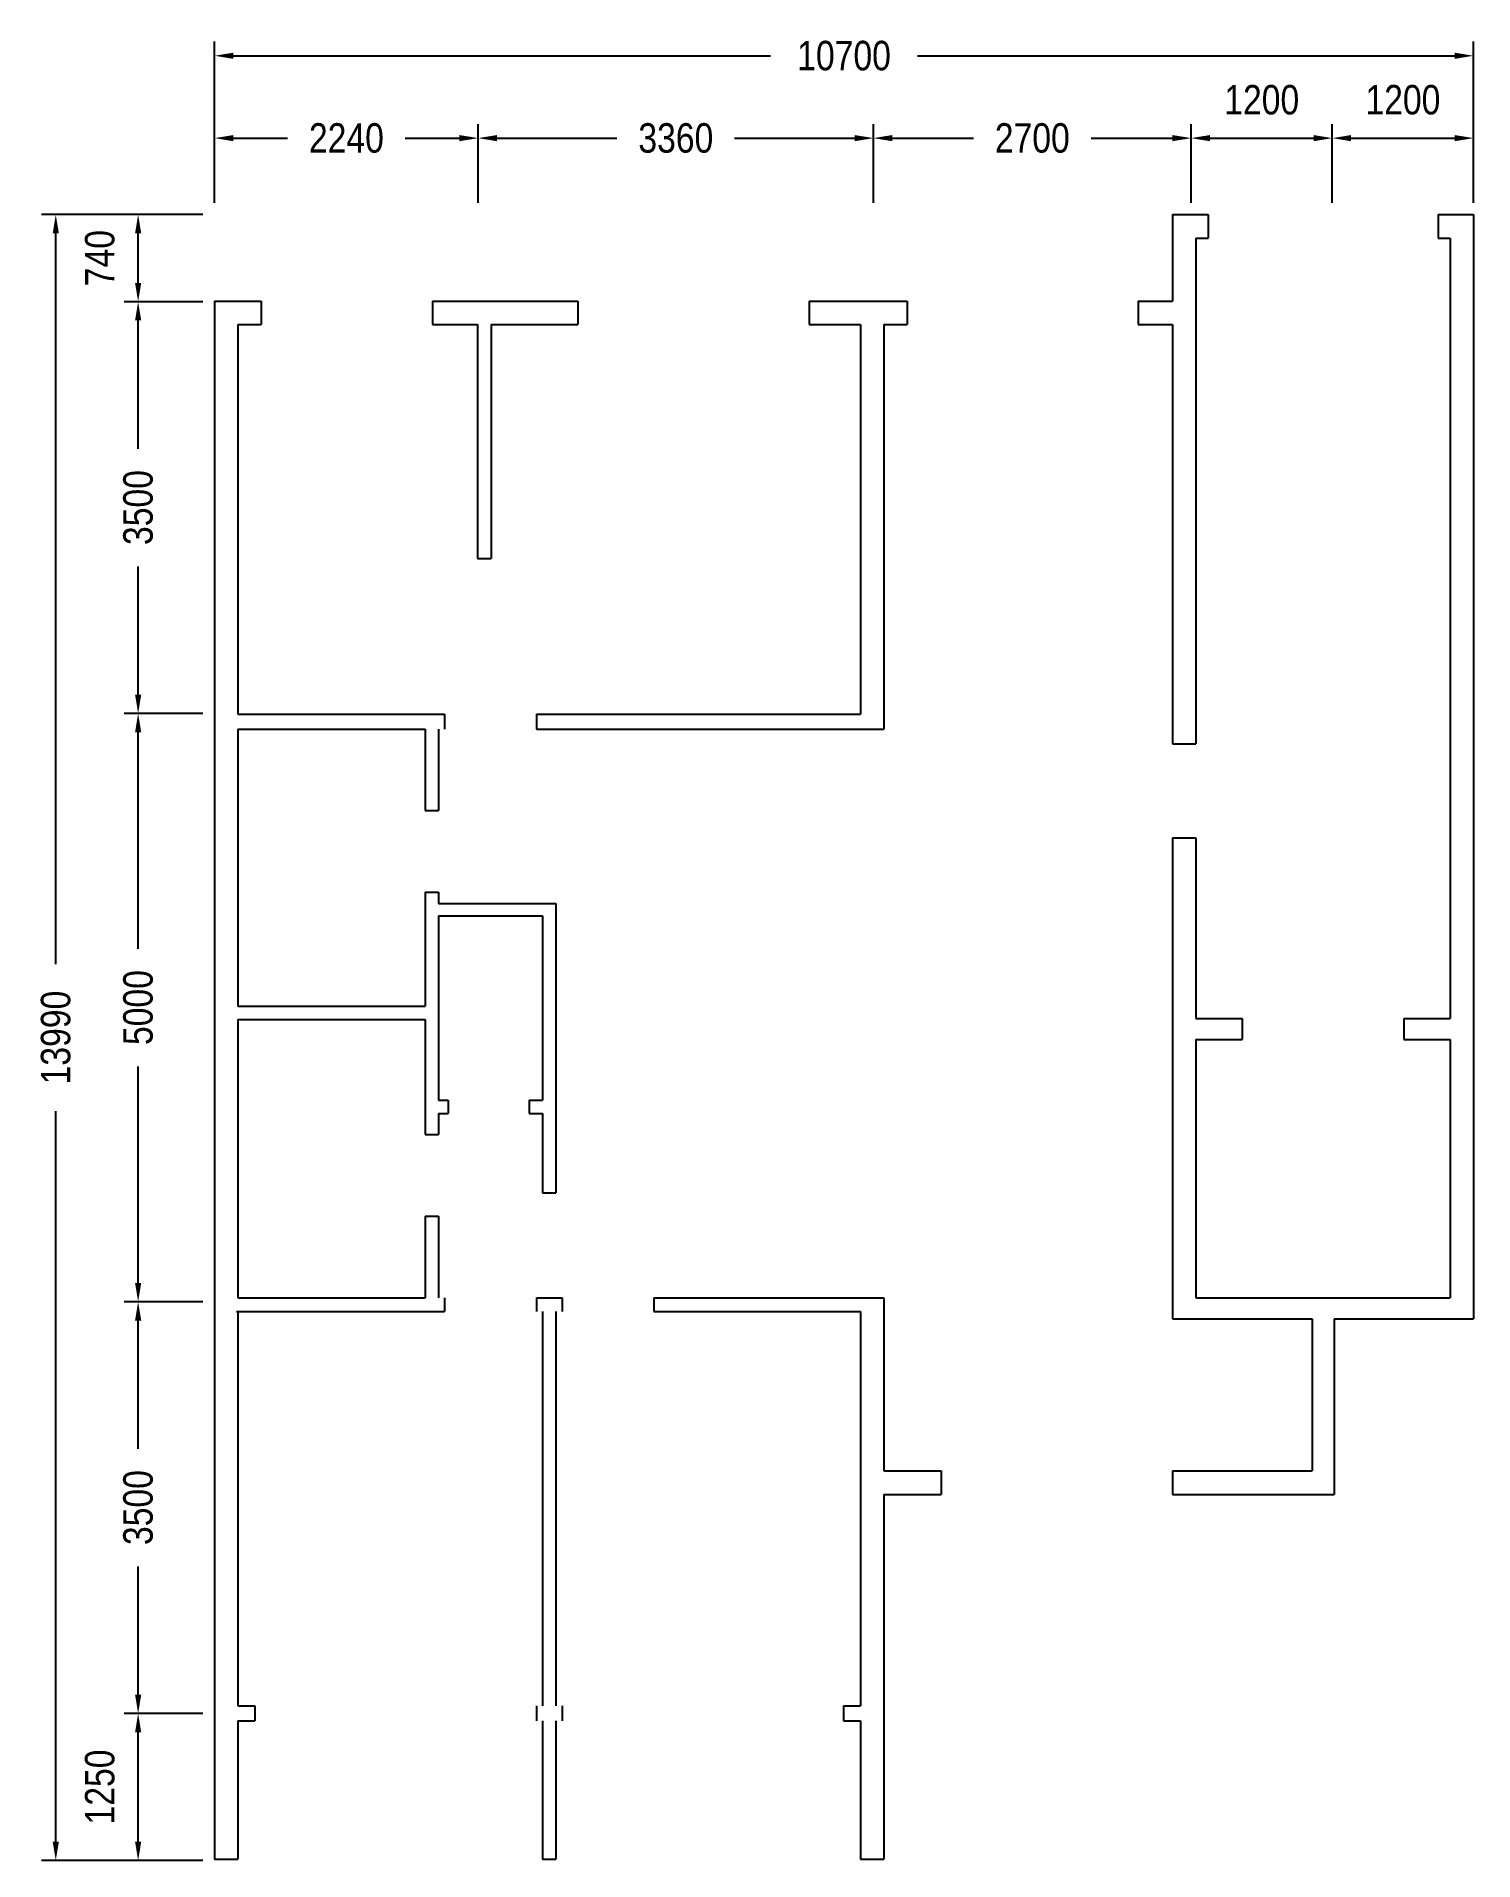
# Model space of a CAD drawing. Header units: millimetres. Extents: x -1514 to 10700, y 0 to 15504.
import ezdxf

# ---------------------------------------------------------------- set-up
doc = ezdxf.new("R2010")
doc.units = ezdxf.units.MM
doc.layers.add('DIMENSIONS', color=1, linetype='CONTINUOUS')
doc.layers.add('WALLS', color=7, linetype='CONTINUOUS')
doc.styles.add('OpenSansCondensed-Light', font='OpenSansCondensed-Light.ttf')
doc.dimstyles.new('FP-DIM', dxfattribs={"dimtxt": 250, "dimasz": 160, "dimexe": 120, "dimexo": 100, "dimgap": 80, "dimtad": 1, "dimdec": 0, "dimcen": 2.5, "dimclrd": 1, "dimclre": 1, "dimclrt": 1, "dimazin": 3, "dimtfac": 1, "dimtmove": 0, "dimatfit": 3})

# ---------------------------------------------------------------- blocks, each defined once
blk = doc.blocks.new('_CLOSEDFILLED')
at = {"color": 0, "linetype": 'BYBLOCK'}
blk.add_solid([(-1, 0.164), (0, 0), (-1, -0.164)], dxfattribs=at)
blk = doc.blocks.new('*D1')
at = {"color": 1}
for p, q in [((0, 14090), (0, 14760)), ((2240, 14090), (2240, 14760)), ((160, 14640), (620, 14640)), ((1620, 14640), (2080, 14640))]:
    blk.add_line(p, q, dxfattribs=at)
at = {"layer": 'Defpoints'}
for p in [(0, 14640), (0, 13990), (2240, 13990)]:
    blk.add_point(p, dxfattribs=at)
at = {"layer": 'DIMENSIONS', "color": 1, "xscale": 160, "yscale": 160, "rotation": 180}
blk.add_blockref('_CLOSEDFILLED', (0, 14640), dxfattribs=at)
at = {"layer": 'DIMENSIONS', "color": 1, "xscale": 160, "yscale": 160}
blk.add_blockref('_CLOSEDFILLED', (2240, 14640), dxfattribs=at)
at = {"layer": 'DIMENSIONS', "color": 1, "insert": (1120, 14640), "char_height": 250, "attachment_point": 5, "style": 'OpenSansCondensed-Light'}
blk.add_mtext('2240', dxfattribs=at)
blk = doc.blocks.new('*D2')
at = {"color": 1}
for p, q in [((2240, 14090), (2240, 14760)), ((5600, 14090), (5600, 14760)), ((2400, 14640), (3420, 14640)), ((4420, 14640), (5440, 14640))]:
    blk.add_line(p, q, dxfattribs=at)
at = {"layer": 'Defpoints'}
for p in [(2240, 14640), (2240, 13990), (5600, 13990)]:
    blk.add_point(p, dxfattribs=at)
at = {"layer": 'DIMENSIONS', "color": 1, "xscale": 160, "yscale": 160, "rotation": 180}
blk.add_blockref('_CLOSEDFILLED', (2240, 14640), dxfattribs=at)
at = {"layer": 'DIMENSIONS', "color": 1, "xscale": 160, "yscale": 160}
blk.add_blockref('_CLOSEDFILLED', (5600, 14640), dxfattribs=at)
at = {"layer": 'DIMENSIONS', "color": 1, "insert": (3920, 14640), "char_height": 250, "attachment_point": 5, "style": 'OpenSansCondensed-Light'}
blk.add_mtext('3360', dxfattribs=at)
blk = doc.blocks.new('*D3')
at = {"color": 1}
for p, q in [((5600, 14090), (5600, 14760)), ((8300, 14090), (8300, 14760)), ((5760, 14640), (6450, 14640)), ((7450, 14640), (8140, 14640))]:
    blk.add_line(p, q, dxfattribs=at)
at = {"layer": 'Defpoints'}
for p in [(5600, 14640), (5600, 13990), (8300, 13990)]:
    blk.add_point(p, dxfattribs=at)
at = {"layer": 'DIMENSIONS', "color": 1, "xscale": 160, "yscale": 160, "rotation": 180}
blk.add_blockref('_CLOSEDFILLED', (5600, 14640), dxfattribs=at)
at = {"layer": 'DIMENSIONS', "color": 1, "xscale": 160, "yscale": 160}
blk.add_blockref('_CLOSEDFILLED', (8300, 14640), dxfattribs=at)
at = {"layer": 'DIMENSIONS', "color": 1, "insert": (6950, 14640), "char_height": 250, "attachment_point": 5, "style": 'OpenSansCondensed-Light'}
blk.add_mtext('2700', dxfattribs=at)
blk = doc.blocks.new('*D4')
at = {"color": 1}
for p, q in [((8300, 14090), (8300, 14760)), ((9500, 14090), (9500, 14760)), ((8460, 14640), (9340, 14640))]:
    blk.add_line(p, q, dxfattribs=at)
at = {"layer": 'Defpoints'}
for p in [(8300, 14640), (8300, 13990), (9500, 13990)]:
    blk.add_point(p, dxfattribs=at)
at = {"layer": 'DIMENSIONS', "color": 1, "xscale": 160, "yscale": 160, "rotation": 180}
blk.add_blockref('_CLOSEDFILLED', (8300, 14640), dxfattribs=at)
at = {"layer": 'DIMENSIONS', "color": 1, "xscale": 160, "yscale": 160}
blk.add_blockref('_CLOSEDFILLED', (9500, 14640), dxfattribs=at)
at = {"layer": 'DIMENSIONS', "color": 1, "insert": (8900, 14965), "char_height": 250, "attachment_point": 5, "style": 'OpenSansCondensed-Light'}
blk.add_mtext('1200', dxfattribs=at)
blk = doc.blocks.new('*D5')
at = {"color": 1}
for p, q in [((9500, 14090), (9500, 14760)), ((10700, 14090), (10700, 14760)), ((9660, 14640), (10540, 14640))]:
    blk.add_line(p, q, dxfattribs=at)
at = {"layer": 'Defpoints'}
for p in [(9500, 14640), (9500, 13990), (10700, 13990)]:
    blk.add_point(p, dxfattribs=at)
at = {"layer": 'DIMENSIONS', "color": 1, "xscale": 160, "yscale": 160, "rotation": 180}
blk.add_blockref('_CLOSEDFILLED', (9500, 14640), dxfattribs=at)
at = {"layer": 'DIMENSIONS', "color": 1, "xscale": 160, "yscale": 160}
blk.add_blockref('_CLOSEDFILLED', (10700, 14640), dxfattribs=at)
at = {"layer": 'DIMENSIONS', "color": 1, "insert": (10100, 14965), "char_height": 250, "attachment_point": 5, "style": 'OpenSansCondensed-Light'}
blk.add_mtext('1200', dxfattribs=at)
blk = doc.blocks.new('*D6')
at = {"color": 1}
for p, q in [((0, 14090), (0, 15460)), ((10700, 14090), (10700, 15460)), ((160, 15340), (4725, 15340)), ((5975, 15340), (10540, 15340))]:
    blk.add_line(p, q, dxfattribs=at)
at = {"layer": 'Defpoints'}
for p in [(0, 15340), (0, 13990), (10700, 13990)]:
    blk.add_point(p, dxfattribs=at)
at = {"layer": 'DIMENSIONS', "color": 1, "xscale": 160, "yscale": 160, "rotation": 180}
blk.add_blockref('_CLOSEDFILLED', (0, 15340), dxfattribs=at)
at = {"layer": 'DIMENSIONS', "color": 1, "xscale": 160, "yscale": 160}
blk.add_blockref('_CLOSEDFILLED', (10700, 15340), dxfattribs=at)
at = {"layer": 'DIMENSIONS', "color": 1, "insert": (5350, 15340), "char_height": 250, "attachment_point": 5, "style": 'OpenSansCondensed-Light'}
blk.add_mtext('10700', dxfattribs=at)
blk = doc.blocks.new('*D7')
at = {"color": 1}
for p, q in [((-100, 1250), (-770, 1250)), ((-650, 160), (-650, 1090)), ((-100, 0), (-770, 0))]:
    blk.add_line(p, q, dxfattribs=at)
at = {"layer": 'Defpoints'}
for p in [(0, 1250), (-650, 0), (0, 0)]:
    blk.add_point(p, dxfattribs=at)
at = {"layer": 'DIMENSIONS', "color": 1, "xscale": 160, "yscale": 160}
for p, rotation in [((-650, 1250), 90), ((-650, 0), 270)]:
    blk.add_blockref('_CLOSEDFILLED', p, dxfattribs=dict(at, rotation=rotation))
at = {"layer": 'DIMENSIONS', "color": 1, "insert": (-975, 625), "char_height": 250, "attachment_point": 5, "rotation": 90, "style": 'OpenSansCondensed-Light'}
blk.add_mtext('1250', dxfattribs=at)
blk = doc.blocks.new('*D8')
at = {"color": 1}
for p, q in [((-100, 4750), (-770, 4750)), ((-650, 3500), (-650, 4590)), ((-650, 1410), (-650, 2500)), ((-100, 1250), (-770, 1250))]:
    blk.add_line(p, q, dxfattribs=at)
at = {"layer": 'Defpoints'}
for p in [(0, 4750), (-650, 1250), (0, 1250)]:
    blk.add_point(p, dxfattribs=at)
at = {"layer": 'DIMENSIONS', "color": 1, "xscale": 160, "yscale": 160}
for p, rotation in [((-650, 4750), 90), ((-650, 1250), 270)]:
    blk.add_blockref('_CLOSEDFILLED', p, dxfattribs=dict(at, rotation=rotation))
at = {"layer": 'DIMENSIONS', "color": 1, "insert": (-650, 3000), "char_height": 250, "attachment_point": 5, "rotation": 90, "style": 'OpenSansCondensed-Light'}
blk.add_mtext('3500', dxfattribs=at)
blk = doc.blocks.new('*D9')
at = {"color": 1}
for p, q in [((-100, 9750), (-770, 9750)), ((-650, 7750), (-650, 9590)), ((-650, 4910), (-650, 6750)), ((-100, 4750), (-770, 4750))]:
    blk.add_line(p, q, dxfattribs=at)
at = {"layer": 'Defpoints'}
for p in [(0, 9750), (-650, 4750), (0, 4750)]:
    blk.add_point(p, dxfattribs=at)
at = {"layer": 'DIMENSIONS', "color": 1, "xscale": 160, "yscale": 160}
for p, rotation in [((-650, 9750), 90), ((-650, 4750), 270)]:
    blk.add_blockref('_CLOSEDFILLED', p, dxfattribs=dict(at, rotation=rotation))
at = {"layer": 'DIMENSIONS', "color": 1, "insert": (-650, 7250), "char_height": 250, "attachment_point": 5, "rotation": 90, "style": 'OpenSansCondensed-Light'}
blk.add_mtext('5000', dxfattribs=at)
blk = doc.blocks.new('*D10')
at = {"color": 1}
for p, q in [((-100, 13250), (-770, 13250)), ((-650, 12000), (-650, 13090)), ((-650, 9910), (-650, 11000)), ((-100, 9750), (-770, 9750))]:
    blk.add_line(p, q, dxfattribs=at)
at = {"layer": 'Defpoints'}
for p in [(0, 13250), (-650, 9750), (0, 9750)]:
    blk.add_point(p, dxfattribs=at)
at = {"layer": 'DIMENSIONS', "color": 1, "xscale": 160, "yscale": 160}
for p, rotation in [((-650, 13250), 90), ((-650, 9750), 270)]:
    blk.add_blockref('_CLOSEDFILLED', p, dxfattribs=dict(at, rotation=rotation))
at = {"layer": 'DIMENSIONS', "color": 1, "insert": (-650, 11500), "char_height": 250, "attachment_point": 5, "rotation": 90, "style": 'OpenSansCondensed-Light'}
blk.add_mtext('3500', dxfattribs=at)
blk = doc.blocks.new('*D12')
at = {"color": 1}
for p, q in [((-100, 13990), (-1470, 13990)), ((-1350, 7620), (-1350, 13830)), ((-1350, 160), (-1350, 6370)), ((-100, 0), (-1470, 0))]:
    blk.add_line(p, q, dxfattribs=at)
at = {"layer": 'Defpoints'}
for p in [(0, 13990), (-1350, 0), (0, 0)]:
    blk.add_point(p, dxfattribs=at)
at = {"layer": 'DIMENSIONS', "color": 1, "xscale": 160, "yscale": 160}
for p, rotation in [((-1350, 13990), 90), ((-1350, 0), 270)]:
    blk.add_blockref('_CLOSEDFILLED', p, dxfattribs=dict(at, rotation=rotation))
at = {"layer": 'DIMENSIONS', "color": 1, "insert": (-1350, 6995), "char_height": 250, "attachment_point": 5, "rotation": 90, "style": 'OpenSansCondensed-Light'}
blk.add_mtext('13990', dxfattribs=at)

msp = doc.modelspace()

# ---------------------------------------------------------------- linework, layer by layer
at = {"layer": 'WALLS'}
for p, q in [((8141.983, 13990), (8443.537, 13990)), ((8141.983, 13990), (8141.983, 13254.237)), ((8443.537, 13990), (8443.537, 13790.293)), ((10398.445, 13990), (10700, 13990)), ((10398.445, 13990), (10398.445, 13790.293)), ((10700, 13990), (10700, 4603.772)), ((8339.553, 13790.293), (8443.537, 13790.293)), ((8339.553, 13790.293), (8339.553, 9491.337)), ((10398.445, 13790.293), (10502.43, 13790.293)), ((10502.43, 13790.293), (10502.43, 7157.919)), ((0, 13254.237), (395.141, 13254.237)), ((0, 13254.237), (0, 10.511)), ((395.141, 13254.237), (395.141, 13054.53)), ((1850.923, 13254.237), (3088.338, 13254.237)), ((1850.923, 13254.237), (1850.923, 13054.53)), ((3088.338, 13254.237), (3088.338, 13054.53)), ((5053.644, 13254.237), (5885.52, 13254.237)), ((5053.644, 13254.237), (5053.644, 13054.53)), ((5885.52, 13254.237), (5885.52, 13054.53)), ((7850.826, 13254.237), (8141.983, 13254.237)), ((7850.826, 13254.237), (7850.826, 13054.53)), ((197.57, 13054.53), (395.141, 13054.53)), ((197.57, 13054.53), (197.57, 9743.599)), ((1850.923, 13054.53), (2235.666, 13054.53)), ((2235.666, 13054.53), (2235.666, 11067.971)), ((2350.049, 13054.53), (3088.338, 13054.53)), ((2350.049, 13054.53), (2350.049, 11067.971)), ((5053.644, 13054.53), (5490.379, 13054.53)), ((5490.379, 13054.53), (5490.379, 9743.599)), ((5687.949, 13054.53), (5885.52, 13054.53)), ((5687.949, 13054.53), (5687.949, 9617.468)), ((7850.826, 13054.53), (8141.983, 13054.53)), ((8141.983, 13054.53), (8141.983, 9491.337)), ((2235.666, 11067.971), (2350.049, 11067.971)), ((197.57, 9743.599), (1954.908, 9743.599)), ((197.57, 9617.468), (1788.533, 9617.468)), ((197.57, 9617.468), (197.57, 7263.028)), ((1788.533, 9617.468), (1788.533, 8923.749)), ((1902.915, 9617.468), (1902.915, 8923.749)), ((1954.908, 9743.599), (1954.908, 9617.468)), ((2734.791, 9743.599), (5490.379, 9743.599)), ((2734.791, 9743.599), (2734.791, 9617.468)), ((2734.791, 9617.468), (5687.949, 9617.468)), ((8141.983, 9491.337), (8339.553, 9491.337)), ((1788.533, 8923.749), (1902.915, 8923.749)), ((8141.983, 8692.509), (8339.553, 8692.509)), ((8141.983, 8692.509), (8141.983, 4603.772)), ((8339.553, 8692.509), (8339.553, 7157.919)), ((1788.533, 8230.03), (1902.915, 8230.03)), ((1788.533, 8230.03), (1788.533, 7263.028)), ((1902.915, 8230.03), (1902.915, 8135.432)), ((1902.915, 8135.432), (2901.166, 8135.432)), ((2901.166, 8135.432), (2901.166, 5675.883)), ((1902.915, 8030.323), (2786.783, 8030.323)), ((1902.915, 8030.323), (1902.915, 6464.2)), ((2786.783, 8030.323), (2786.783, 6464.2)), ((197.57, 7263.028), (1788.533, 7263.028)), ((197.57, 7147.408), (1788.533, 7147.408)), ((197.57, 7147.408), (197.57, 4782.457)), ((1788.533, 7147.408), (1788.533, 6169.895)), ((8339.553, 7157.919), (8734.694, 7157.919)), ((8734.694, 7157.919), (8734.694, 6979.234)), ((10107.289, 7157.919), (10502.43, 7157.919)), ((10107.289, 7157.919), (10107.289, 6979.234)), ((8339.553, 6979.234), (8734.694, 6979.234)), ((8339.553, 6979.234), (8339.553, 4782.457)), ((10107.289, 6979.234), (10502.43, 6979.234)), ((10502.43, 6979.234), (10502.43, 4782.457)), ((1902.915, 6464.2), (1986.103, 6464.2)), ((1986.103, 6464.2), (1986.103, 6348.58)), ((2672.4, 6464.2), (2786.783, 6464.2)), ((2672.4, 6464.2), (2672.4, 6348.58)), ((1902.915, 6348.58), (1986.103, 6348.58)), ((1902.915, 6348.58), (1902.915, 6169.895)), ((2672.4, 6348.58), (2786.783, 6348.58)), ((2786.783, 6348.58), (2786.783, 5675.883)), ((1788.533, 6169.895), (1902.915, 6169.895)), ((2786.783, 5675.883), (2901.166, 5675.883)), ((1788.533, 5476.176), (1902.915, 5476.176)), ((1788.533, 5476.176), (1788.533, 4782.457)), ((1902.915, 5476.176), (1902.915, 4782.457)), ((187.172, 4666.837), (1954.908, 4666.837)), ((197.57, 4782.457), (1788.533, 4782.457)), ((197.57, 4666.837), (197.57, 1313.862)), ((1954.908, 4782.457), (1954.908, 4666.837)), ((2734.791, 4782.457), (2953.158, 4782.457)), ((2734.791, 4782.457), (2734.791, 4666.837)), ((2786.783, 4666.837), (2786.783, 1313.862)), ((2901.166, 4666.837), (2901.166, 1313.862)), ((2953.158, 4782.457), (2953.158, 4666.837)), ((3733.042, 4782.457), (5687.949, 4782.457)), ((3733.042, 4782.457), (3733.042, 4666.837)), ((3733.042, 4666.837), (5490.379, 4666.837)), ((5490.379, 4666.837), (5490.379, 1313.862)), ((5687.949, 4782.457), (5687.949, 3310.932)), ((8339.553, 4782.457), (10502.43, 4782.457)), ((8141.983, 4603.772), (9327.405, 4603.772)), ((9327.405, 4603.772), (9327.405, 3310.932)), ((9514.577, 4603.772), (10700, 4603.772)), ((9514.577, 4603.772), (9514.577, 3111.225)), ((5687.949, 3310.932), (6176.676, 3310.932)), ((6176.676, 3310.932), (6176.676, 3111.225)), ((8141.983, 3310.932), (9327.405, 3310.932)), ((8141.983, 3310.932), (8141.983, 3111.225)), ((5687.949, 3111.225), (6176.676, 3111.225)), ((5687.949, 3111.225), (5687.949, 10.511)), ((8141.983, 3111.225), (9514.577, 3111.225)), ((197.57, 1313.862), (343.149, 1313.862)), ((343.149, 1313.862), (343.149, 1187.731)), ((2734.791, 1313.862), (2734.791, 1187.731)), ((2953.158, 1313.862), (2953.158, 1187.731)), ((5344.801, 1313.862), (5490.379, 1313.862)), ((5344.801, 1313.862), (5344.801, 1187.731)), ((197.57, 1187.731), (343.149, 1187.731)), ((197.57, 1187.731), (197.57, 10.511)), ((2786.783, 1187.731), (2786.783, 10.511)), ((2901.166, 1187.731), (2901.166, 10.511)), ((5344.801, 1187.731), (5490.379, 1187.731)), ((5490.379, 1187.731), (5490.379, 10.511)), ((0, 10.511), (197.57, 10.511)), ((2786.783, 10.511), (2901.166, 10.511)), ((5490.379, 10.511), (5687.949, 10.511))]:
    msp.add_line(p, q, dxfattribs=at)

# ---------------------------------------------------------------- dimensions: what is measured, and where the dimension line sits
at = {"layer": 'DIMENSIONS'}
for base, p1, p2, picture, middle in [((0, 15340), (0, 13990), (10700, 13990), '*D6', (5350, 15340)), ((8300, 14640), (8300, 13990), (9500, 13990), '*D4', (8900, 14965)), ((9500, 14640), (9500, 13990), (10700, 13990), '*D5', (10100, 14965)), ((0, 14640), (0, 13990), (2240, 13990), '*D1', (1120, 14640)), ((2240, 14640), (2240, 13990), (5600, 13990), '*D2', (3920, 14640)), ((5600, 14640), (5600, 13990), (8300, 13990), '*D3', (6950, 14640))]:
    dim = msp.add_linear_dim(base=base, p1=p1, p2=p2, dimstyle='FP-DIM', dxfattribs=at)
    dim.commit()
    dim.dimension.update_dxf_attribs({"geometry": picture, "text_midpoint": middle})
for base, p1, p2, picture, middle in [((-1350, 0), (0, 0), (0, 13990), '*D12', (-1350, 6995)), ((-650, 9750), (0, 9750), (0, 13250), '*D10', (-650, 11500)), ((-650, 4750), (0, 4750), (0, 9750), '*D9', (-650, 7250)), ((-650, 1250), (0, 1250), (0, 4750), '*D8', (-650, 3000)), ((-650, 0), (0, 0), (0, 1250), '*D7', (-975, 625))]:
    dim = msp.add_linear_dim(base=base, p1=p1, p2=p2, angle=90, dimstyle='FP-DIM', dxfattribs=at)
    dim.commit()
    dim.dimension.update_dxf_attribs({"geometry": picture, "text_midpoint": middle})
msp.add_linear_dim(base=(-650, 13250), p1=(0, 13250), p2=(0, 13990), angle=90, dimstyle='FP-DIM', dxfattribs=at).render()

doc.saveas('drawing.dxf')
